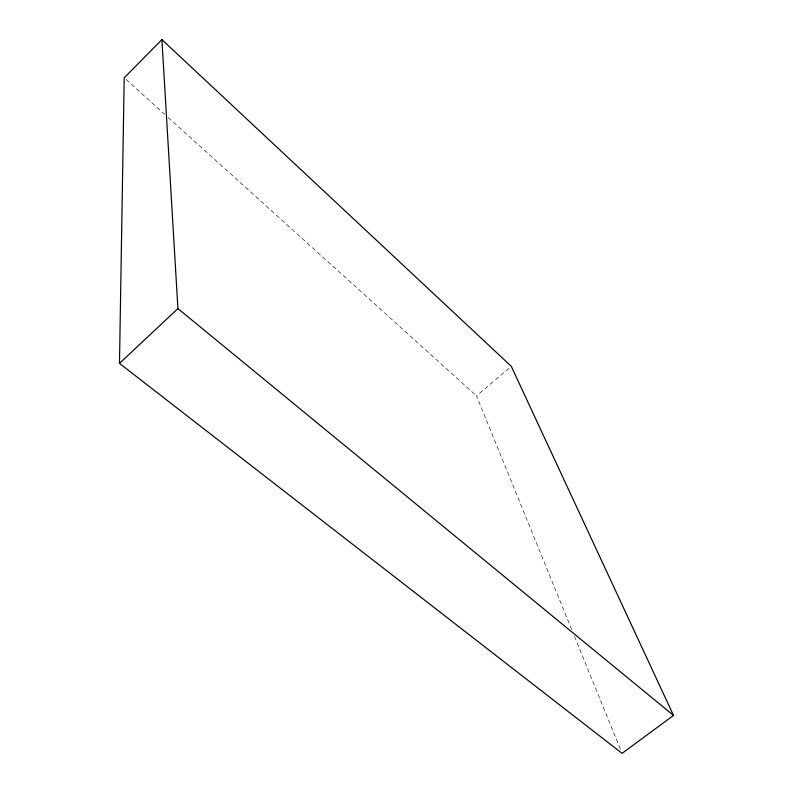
<?xml version="1.0" encoding="UTF-8"?>
<svg xmlns="http://www.w3.org/2000/svg" width="793" height="793" viewBox="0 0 793 793"><rect width="100%" height="100%" fill="white"/><g stroke="black" fill="none" stroke-linecap="round" stroke-linejoin="round"><path stroke-width="0.59" stroke-dasharray="3.96 2.97" d="M571.694 629.612L476.504 395.876L509.413 367.932M126.037 79.459L164.567 114.251M168.245 117.562L476.504 395.876M574.489 636.482L620.681 749.91"/><path stroke-width="1.19" d="M119.485 363.382L124.204 77.803L161.911 39.65L511.287 366.326L673.515 715.425L622.079 753.35L119.485 363.382L177.919 308.576L161.911 39.65M177.919 308.576L673.515 715.425"/></g></svg>
